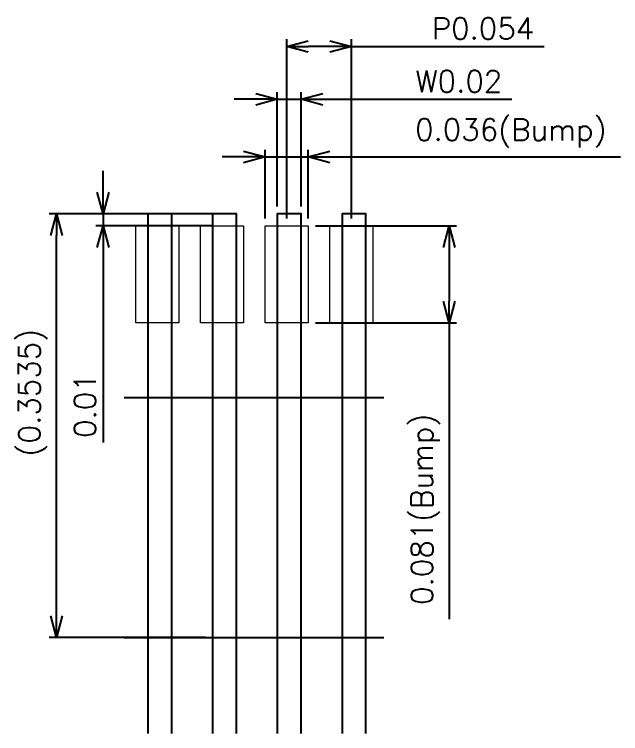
# Model space of a CAD drawing. Extents: x 10 to 206, y -65 to 73.
# Drawn here: x 123.34 to 133.46, y -46.29 to -34.29 of the extents above; entities that cross this region are included whole.
import ezdxf
from ezdxf.enums import TextEntityAlignment as Align

# ---------------------------------------------------------------- set-up
doc = ezdxf.new("R2010")
doc.units = 0
doc.header["$LTSCALE"] = 0.5
doc.layers.get('0').update_dxf_attribs({"lineweight": 13})
for name, color, linetype in [('01 Copper', 3, 'Continuous'), ('03 Solder resist', 6, 'Continuous'), ('04 Chip', 20, 'Continuous'), ('08 Dimension&pin assignment', 7, 'Continuous')]:
    doc.layers.add(name, color=color, linetype=linetype)
doc.layers.add('05 Bump', color=130, linetype='Continuous', lineweight=0)
doc.styles.add('MBC_Arial_Font', font='arial.ttf')
doc.styles.add('TEXT', font='romans.shx', dxfattribs={"bigfont": 'AllInOneBig.shx'})
doc.dimstyles.new('10WX5', dxfattribs={"dimscale": 0.2, "dimtxt": 1.8, "dimasz": 1.8, "dimexe": 0.6, "dimexo": 0.6, "dimgap": 0.6, "dimtad": 1, "dimdec": 3, "dimlfac": 0.1, "dimzin": 0, "dimdsep": 46, "dimtxsty": 'TEXT', "dimblk": 'OPEN30', "dimcen": 0, "dimclrd": 256, "dimclre": 256, "dimclrt": 256, "dimadec": 0, "dimazin": 0, "dimtfac": 1, "dimtdec": 3, "dimtmove": 0, "dimatfit": 3, "dimldrblk": 'OPEN30', "dimfxl": 0, "dimtolj": 1, "dimtzin": 0, "dimarcsym": 0})

# ---------------------------------------------------------------- blocks, each defined once
blk = doc.blocks.new('*U100')
at = {"color": 0}
blk.add_lwpolyline([(-0.018, -0.0405), (0.018, -0.0405), (0.018, 0.0405), (-0.018, 0.0405)], close=True, dxfattribs=at)
at = {"color": 0, "style": 'MBC_Arial_Font', "flags": 1}
for tag, p in [('COMMENT1', (0, 0.00231)), ('COMMENT2', (0, 0.0015)), ('COMMENT3', (0, 0.00069)), ('COMMENT4', (0, -0.00012)), ('PAD_NO', (0, 0.00313)), ('COMMENT5', (0, -0.00094)), ('COMMENT6', (0, -0.00175)), ('COMMENT7', (0, -0.00256)), ('COMMENT8', (0, -0.00337)), ('COMMENT9', (0, -0.00419))]:
    blk.add_attdef(tag, text='', height=0.000625, dxfattribs=at).set_placement(p, align=Align.MIDDLE_CENTER)
blk = doc.blocks.new('*U101')
at = {"color": 0}
blk.add_lwpolyline([(-0.018, -0.0405), (0.018, -0.0405), (0.018, 0.0405), (-0.018, 0.0405)], close=True, dxfattribs=at)
at = {"color": 0, "style": 'MBC_Arial_Font', "flags": 1}
for tag, p in [('COMMENT1', (0, 0.00231)), ('COMMENT2', (0, 0.0015)), ('COMMENT3', (0, 0.00069)), ('COMMENT4', (0, -0.00012)), ('PAD_NO', (0, 0.00313)), ('COMMENT5', (0, -0.00094)), ('COMMENT6', (0, -0.00175)), ('COMMENT7', (0, -0.00256)), ('COMMENT8', (0, -0.00337)), ('COMMENT9', (0, -0.00419))]:
    blk.add_attdef(tag, text='', height=0.000625, dxfattribs=at).set_placement(p, align=Align.MIDDLE_CENTER)
blk = doc.blocks.new('*U102')
at = {"color": 0}
blk.add_lwpolyline([(-0.018, -0.0405), (0.018, -0.0405), (0.018, 0.0405), (-0.018, 0.0405)], close=True, dxfattribs=at)
at = {"color": 0, "style": 'MBC_Arial_Font', "flags": 1}
for tag, p in [('COMMENT1', (0, 0.00231)), ('COMMENT2', (0, 0.0015)), ('COMMENT3', (0, 0.00069)), ('COMMENT4', (0, -0.00012)), ('PAD_NO', (0, 0.00313)), ('COMMENT5', (0, -0.00094)), ('COMMENT6', (0, -0.00175)), ('COMMENT7', (0, -0.00256)), ('COMMENT8', (0, -0.00337)), ('COMMENT9', (0, -0.00419))]:
    blk.add_attdef(tag, text='', height=0.000625, dxfattribs=at).set_placement(p, align=Align.MIDDLE_CENTER)
blk = doc.blocks.new('*U103')
at = {"color": 0}
blk.add_lwpolyline([(-0.018, -0.0405), (0.018, -0.0405), (0.018, 0.0405), (-0.018, 0.0405)], close=True, dxfattribs=at)
at = {"color": 0, "style": 'MBC_Arial_Font', "flags": 1}
for tag, p in [('COMMENT1', (0, 0.00231)), ('COMMENT2', (0, 0.0015)), ('COMMENT3', (0, 0.00069)), ('COMMENT4', (0, -0.00012)), ('PAD_NO', (0, 0.00313)), ('COMMENT5', (0, -0.00094)), ('COMMENT6', (0, -0.00175)), ('COMMENT7', (0, -0.00256)), ('COMMENT8', (0, -0.00337)), ('COMMENT9', (0, -0.00419))]:
    blk.add_attdef(tag, text='', height=0.000625, dxfattribs=at).set_placement(p, align=Align.MIDDLE_CENTER)
blk = doc.blocks.new('_OPEN30')
at = {"color": 0, "linetype": 'ByBlock'}
for p, q in [((-1, 0.268), (0, 0)), ((0, 0), (-1, -0.268)), ((0, 0), (-1, 0))]:
    blk.add_line(p, q, dxfattribs=at)
blk = doc.blocks.new('*D712')
at = {"layer": '08 Dimension&pin assignment', "lineweight": -2, "transparency": 16777216}
for p, q in [((128.368, -37.816), (130.721, -37.816)), ((130.601, -38.176), (130.601, -39.076)), ((128.368, -39.436), (130.721, -39.436)), ((130.601, -39.436), (130.601, -44.379))]:
    blk.add_line(p, q, dxfattribs=at)
at = {"layer": 'Defpoints', "color": 0, "transparency": 16777216}
for p in [(128.248, -37.816), (128.248, -39.436), (130.601, -39.436)]:
    blk.add_point(p, dxfattribs=at)
at = {"layer": '08 Dimension&pin assignment', "linetype": 'ByBlock', "lineweight": -2, "transparency": 16777216, "xscale": 0.36, "yscale": 0.36, "zscale": 0.36}
for p, rotation in [((130.601, -37.816), 90), ((130.601, -39.436), 270)]:
    blk.add_blockref('_OPEN30', p, dxfattribs=dict(at, rotation=rotation))
at = {"layer": '08 Dimension&pin assignment', "transparency": 16777216, "insert": (130.207, -42.545), "char_height": 0.36, "attachment_point": 5, "rotation": 90, "style": 'TEXT'}
blk.add_mtext('\\A1;0.081(Bump)', dxfattribs=at)
blk = doc.blocks.new('*D713')
at = {"layer": '08 Dimension&pin assignment', "lineweight": -2, "transparency": 16777216}
for p, q in [((127.528, -37.696), (127.528, -36.546)), ((128.248, -37.696), (128.248, -36.546)), ((127.168, -36.666), (126.808, -36.666)), ((127.528, -36.666), (128.248, -36.666)), ((128.608, -36.666), (133.463, -36.666))]:
    blk.add_line(p, q, dxfattribs=at)
at = {"layer": 'Defpoints', "color": 0, "transparency": 16777216}
for p in [(128.248, -36.666), (127.528, -37.816), (128.248, -37.816)]:
    blk.add_point(p, dxfattribs=at)
at = {"layer": '08 Dimension&pin assignment', "linetype": 'ByBlock', "lineweight": -2, "transparency": 16777216, "xscale": 0.36, "yscale": 0.36, "zscale": 0.36}
blk.add_blockref('_OPEN30', (127.528, -36.666), dxfattribs=at)
at = {"layer": '08 Dimension&pin assignment', "linetype": 'ByBlock', "lineweight": -2, "transparency": 16777216, "xscale": 0.36, "yscale": 0.36, "zscale": 0.36, "rotation": 180}
blk.add_blockref('_OPEN30', (128.248, -36.666), dxfattribs=at)
at = {"layer": '08 Dimension&pin assignment', "transparency": 16777216, "insert": (131.628, -36.271), "char_height": 0.36, "attachment_point": 5, "style": 'TEXT'}
blk.add_mtext('\\A1;0.036(Bump)', dxfattribs=at)
blk = doc.blocks.new('*D714')
at = {"layer": '08 Dimension&pin assignment', "lineweight": -2, "transparency": 16777216}
for p, q in [((127.731, -37.496), (127.731, -35.585)), ((128.131, -37.496), (128.131, -35.585)), ((127.371, -35.705), (127.011, -35.705)), ((127.731, -35.705), (128.131, -35.705)), ((128.491, -35.705), (131.645, -35.705))]:
    blk.add_line(p, q, dxfattribs=at)
at = {"layer": 'Defpoints', "color": 0, "transparency": 16777216}
for p in [(128.131, -35.705), (127.731, -37.616), (128.131, -37.616)]:
    blk.add_point(p, dxfattribs=at)
at = {"layer": '08 Dimension&pin assignment', "linetype": 'ByBlock', "lineweight": -2, "transparency": 16777216, "xscale": 0.36, "yscale": 0.36, "zscale": 0.36}
blk.add_blockref('_OPEN30', (127.731, -35.705), dxfattribs=at)
at = {"layer": '08 Dimension&pin assignment', "linetype": 'ByBlock', "lineweight": -2, "transparency": 16777216, "xscale": 0.36, "yscale": 0.36, "zscale": 0.36, "rotation": 180}
blk.add_blockref('_OPEN30', (128.131, -35.705), dxfattribs=at)
at = {"layer": '08 Dimension&pin assignment', "transparency": 16777216, "insert": (130.762, -35.405), "char_height": 0.36, "attachment_point": 5, "style": 'TEXT'}
blk.add_mtext('\\A1;W0.02', dxfattribs=at)
blk = doc.blocks.new('*D715')
at = {"layer": '08 Dimension&pin assignment', "lineweight": -2, "transparency": 16777216}
for p, q in [((127.888, -37.696), (127.888, -34.704)), ((128.968, -37.696), (128.968, -34.704)), ((128.608, -34.824), (128.248, -34.824)), ((128.968, -34.824), (132.185, -34.824))]:
    blk.add_line(p, q, dxfattribs=at)
at = {"layer": 'Defpoints', "color": 0, "transparency": 16777216}
for p in [(127.888, -34.824), (127.888, -37.816), (128.968, -37.816)]:
    blk.add_point(p, dxfattribs=at)
at = {"layer": '08 Dimension&pin assignment', "linetype": 'ByBlock', "lineweight": -2, "transparency": 16777216, "xscale": 0.36, "yscale": 0.36, "zscale": 0.36, "rotation": 180}
blk.add_blockref('_OPEN30', (127.888, -34.824), dxfattribs=at)
at = {"layer": '08 Dimension&pin assignment', "linetype": 'ByBlock', "lineweight": -2, "transparency": 16777216, "xscale": 0.36, "yscale": 0.36, "zscale": 0.36}
blk.add_blockref('_OPEN30', (128.968, -34.824), dxfattribs=at)
at = {"layer": '08 Dimension&pin assignment', "transparency": 16777216, "insert": (131.165, -34.524), "char_height": 0.36, "attachment_point": 5, "style": 'TEXT'}
blk.add_mtext('\\A1;P0.054', dxfattribs=at)
blk = doc.blocks.new('*D716')
at = {"layer": '08 Dimension&pin assignment', "lineweight": -2, "transparency": 16777216}
for p, q in [((124.822, -37.256), (124.822, -36.896)), ((126.73, -37.616), (124.702, -37.616)), ((124.822, -37.616), (124.822, -37.816)), ((126.657, -37.816), (124.702, -37.816)), ((124.822, -38.176), (124.822, -41.433))]:
    blk.add_line(p, q, dxfattribs=at)
at = {"layer": 'Defpoints', "color": 0, "transparency": 16777216}
for p in [(126.85, -37.616), (124.822, -37.816), (126.777, -37.816)]:
    blk.add_point(p, dxfattribs=at)
at = {"layer": '08 Dimension&pin assignment', "linetype": 'ByBlock', "lineweight": -2, "transparency": 16777216, "xscale": 0.36, "yscale": 0.36, "zscale": 0.36}
for p, rotation in [((124.822, -37.616), 270), ((124.822, -37.816), 90)]:
    blk.add_blockref('_OPEN30', p, dxfattribs=dict(at, rotation=rotation))
at = {"layer": '08 Dimension&pin assignment', "transparency": 16777216, "insert": (124.522, -40.816), "char_height": 0.36, "attachment_point": 5, "rotation": 90, "style": 'TEXT'}
blk.add_mtext('\\A1;0.01', dxfattribs=at)
blk = doc.blocks.new('*D717')
at = {"layer": '08 Dimension&pin assignment', "lineweight": -2, "transparency": 16777216}
for p, q in [((126.73, -37.616), (123.925, -37.616)), ((124.045, -44.326), (124.045, -37.976)), ((126.53, -44.686), (123.925, -44.686))]:
    blk.add_line(p, q, dxfattribs=at)
at = {"layer": 'Defpoints', "color": 0, "transparency": 16777216}
for p in [(124.045, -37.616), (126.85, -37.616), (126.65, -44.686)]:
    blk.add_point(p, dxfattribs=at)
at = {"layer": '08 Dimension&pin assignment', "linetype": 'ByBlock', "lineweight": -2, "transparency": 16777216, "xscale": 0.36, "yscale": 0.36, "zscale": 0.36}
for p, rotation in [((124.045, -37.616), 90), ((124.045, -44.686), 270)]:
    blk.add_blockref('_OPEN30', p, dxfattribs=dict(at, rotation=rotation))
at = {"layer": '08 Dimension&pin assignment', "transparency": 16777216, "insert": (123.65, -40.599), "char_height": 0.36, "attachment_point": 5, "rotation": 90, "style": 'TEXT'}
blk.add_mtext('\\A1;(0.3535)', dxfattribs=at)

msp = doc.modelspace()

# ---------------------------------------------------------------- linework, layer by layer
at = {"layer": '01 Copper'}
for points in [[(125.96945233, -46.28960391), (125.96945233, -37.61605507), (125.56945233, -37.61605507), (125.56945233, -46.28960391)], [(127.05010033, -46.28960391), (127.05010033, -37.61605507), (126.65010033, -37.61605507), (126.65010033, -46.28960391)], [(128.13074833, -46.28960391), (128.13074833, -37.61605507), (127.73074833, -37.61605507), (127.73074833, -46.28960391)], [(129.21139633, -46.28960391), (129.21139633, -37.61605507), (128.81139633, -37.61605507), (128.81139633, -46.28960391)]]:
    msp.add_lwpolyline(points, dxfattribs=at)
at = {"layer": '03 Solder resist'}
msp.add_lwpolyline([(125.17299808, -44.68605507), (129.50870101, -44.68605507)], dxfattribs=at)
at = {"layer": '04 Chip'}
msp.add_lwpolyline([(129.50870101, -40.68605507), (125.17299808, -40.68605507)], dxfattribs=at)

# ---------------------------------------------------------------- block references
at = {"layer": '05 Bump', "xscale": -20, "yscale": 20, "zscale": 20}
for name, p in [('*U103', (125.72765633, -38.62605507)), ('*U102', (126.80765633, -38.62605507)), ('*U101', (127.88765633, -38.62605507)), ('*U100', (128.96765633, -38.62605507))]:
    msp.add_blockref(name, p, dxfattribs=at)

# ---------------------------------------------------------------- dimensions: what is measured, and where the dimension line sits
at = {"layer": '08 Dimension&pin assignment'}
for base, p1, p2, text, picture, middle in [((127.88765633, -34.82412137), (128.96765633, -37.81605507), (127.88765633, -37.81605507), 'P<>', '*D715', (131.16544776, -34.82412137)), ((128.13074833, -35.70480265), (127.73074833, -37.61605507), (128.13074833, -37.61605507), 'W<>', '*D714', (130.7621769, -35.70480265)), ((128.24765633, -36.66554586), (127.52765633, -37.81605507), (128.24765633, -37.81605507), '<>(Bump)', '*D713', (131.6283049, -36.66554586))]:
    dim = msp.add_linear_dim(base=base, p1=p1, p2=p2, text=text, dimstyle='10WX5', override={"dimdec": 8, "dimlfac": 0.05, "dimzin": 8, "dimtxsty": 'TEXT', "dimldrblk": 'OPEN30'}, dxfattribs=at)
    dim.commit()
    dim.dimension.update_dxf_attribs({"geometry": picture, "text_midpoint": middle, "dimtype": 160})
dim = msp.add_linear_dim(base=(124.82205803, -37.81605507), p1=(126.84988433, -37.61605507), p2=(126.77687633, -37.81605507), angle=90, dimstyle='10WX5', override={"dimdec": 8, "dimlfac": 0.05, "dimzin": 8, "dimtxsty": 'TEXT', "dimldrblk": 'OPEN30'}, dxfattribs=at)
dim.commit()
dim.dimension.update_dxf_attribs({"geometry": '*D716', "text_midpoint": (124.82205803, -40.81605507), "dimtype": 160})
for base, p1, p2, text, picture, middle in [((124.04458876, -37.61605507), (126.64988433, -44.68605507), (126.84988433, -37.61605507), '(<>)', '*D717', (124.04458876, -40.59922149)), ((130.6011835, -39.43605507), (128.24765633, -37.81605507), (128.24765633, -39.43605507), '<>(Bump)', '*D712', (130.6011835, -42.54513094))]:
    dim = msp.add_linear_dim(base=base, p1=p1, p2=p2, angle=90, text=text, dimstyle='10WX5', override={"dimdec": 8, "dimlfac": 0.05, "dimzin": 8, "dimtxsty": 'TEXT', "dimldrblk": 'OPEN30'}, dxfattribs=at)
    dim.commit()
    dim.dimension.update_dxf_attribs({"geometry": picture, "text_midpoint": middle, "dimtype": 160})

doc.saveas('drawing.dxf')
